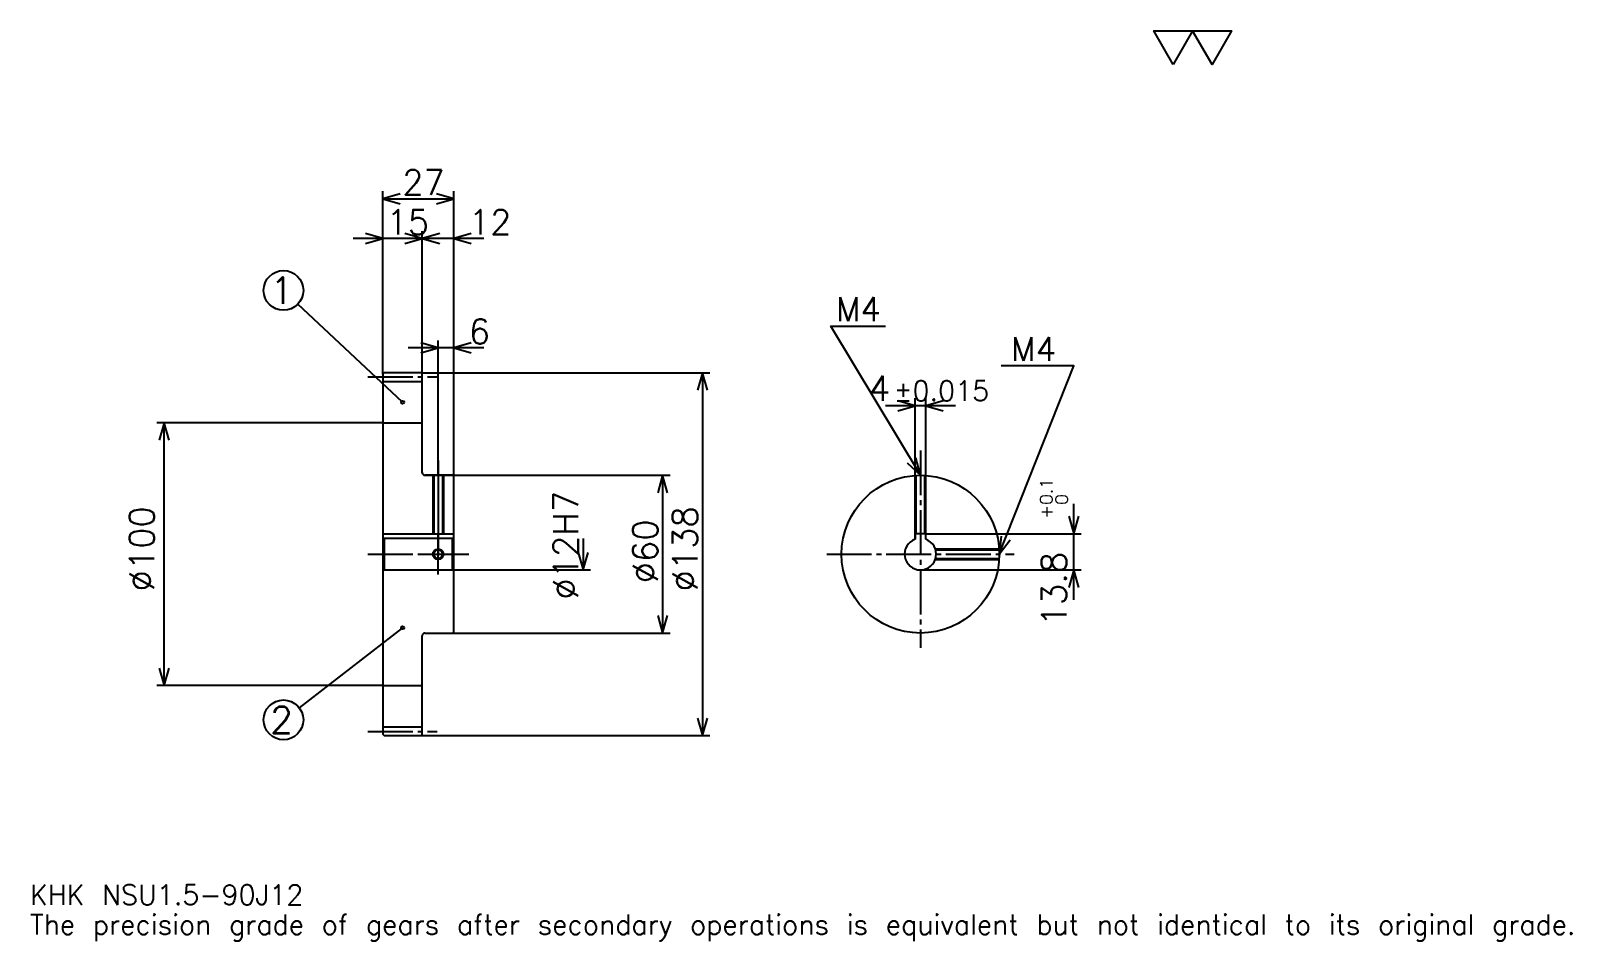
# Model space of a CAD drawing. Extents: x 19 to 606, y 7 to 353.
import ezdxf

# ---------------------------------------------------------------- set-up
doc = ezdxf.new("R2010")
doc.units = 0
doc.linetypes.add('DASHDOT', pattern=[22.695651, 17.021739, -1.891304, 1.891304, -1.891304])
doc.layers.get('0').update_dxf_attribs({"linetype": 'CONTINUOUS'})
doc.layers.add('DASHDOT', color=6, linetype='DASHDOT')
doc.styles.add('KANJI', font='TXT', dxfattribs={"bigfont": 'BIGFONT'})

msp = doc.modelspace()

# ---------------------------------------------------------------- linework, layer by layer
at = {"color": 5}
for p, q in [((153.195663, 223.141312), (153.195663, 292.17392)), ((153.195663, 289.336975), (180.195663, 289.336975)), ((180.195663, 223.141312), (180.195663, 292.17392)), ((168.195663, 223.141312), (168.195663, 277.043488)), ((179.543488, 274.206543), (141.847839, 274.206543)), ((191.543488, 274.206543), (156.847839, 274.206543)), ((160.695663, 211.953812), (120.887444, 249.291916)), ((174.195663, 223.141312), (174.195663, 235.434784)), ((191.543488, 232.597839), (162.847839, 232.597839)), ((153.195663, 222.641312), (153.195663, 223.141312)), ((167.695663, 223.141312), (180.195663, 223.141312)), ((168.195663, 222.641312), (168.195663, 223.141312)), ((174.195663, 184.141312), (174.195663, 223.141312)), ((174.195663, 184.141312), (174.195663, 223.141312)), ((180.195663, 223.141312), (277.597839, 223.141312)), ((180.195663, 183.641312), (180.195663, 223.141312)), ((274.760864, 223.141312), (274.760864, 85.141312)), ((355.717407, 161.941315), (355.717407, 213.456528)), ((359.717407, 161.941315), (359.717407, 213.456528)), ((371.065247, 210.619568), (344.369568, 210.619568)), ((153.195663, 204.141312), (67.141312, 204.141312)), ((69.978271, 104.141312), (69.978271, 204.141312)), ((169.195663, 184.141312), (180.195663, 184.141312)), ((180.195663, 184.141312), (262.467407, 184.141312)), ((259.630432, 184.141312), (259.630432, 124.141312)), ((416.086975, 136.793488), (416.086975, 173.289139)), ((229.369568, 160.141312), (229.369568, 148.141312)), ((359.717407, 161.941315), (418.923889, 161.941315)), ((180.195663, 148.141312), (232.206543, 148.141312)), ((357.717407, 148.141312), (418.923889, 148.141312)), ((160.695663, 126.141312), (121.355728, 95.741074)), ((169.195663, 124.141312), (180.195663, 124.141312)), ((180.195663, 124.141312), (262.467407, 124.141312)), ((153.195663, 104.141312), (67.141312, 104.141312)), ((167.695663, 85.141312), (180.195663, 85.141312)), ((180.195663, 85.141312), (277.597839, 85.141312))]:
    msp.add_line(p, q, dxfattribs=at)
at = {"color": 4}
for p, q in [((153.195663, 219.766312), (168.195663, 219.766312)), ((153.195663, 204.141312), (168.195663, 204.141312)), ((153.195663, 161.941315), (180.195663, 161.941315)), ((153.695663, 160.141312), (153.695663, 148.141312)), ((179.695663, 160.141312), (180.195663, 160.641312)), ((179.695663, 148.141312), (180.195663, 147.641312)), ((153.195663, 104.141312), (168.195663, 104.141312)), ((153.195663, 88.516312), (168.195663, 88.516312))]:
    msp.add_line(p, q, dxfattribs=at)
at = {"color": 7}
msp.add_lwpolyline([(453.913055, 340.434784), (446.536957, 353.220001), (476.041321, 353.220001), (468.665222, 340.434784), (461.289154, 353.220001), (453.913055, 340.434784)], dxfattribs=at)
at = {"color": 5}
for points in [[(159.815231, 291.228271), (153.195663, 289.336975), (159.815231, 287.445648)], [(173.576096, 287.445648), (180.195663, 289.336975), (173.576096, 291.228271)], [(146.576096, 272.315216), (153.195663, 274.206543), (146.576096, 276.097839)], [(161.576096, 272.315216), (168.195663, 274.206543), (161.576096, 276.097839)], [(174.815231, 276.097839), (168.195663, 274.206543), (174.815231, 272.315216)], [(186.815231, 276.097839), (180.195663, 274.206543), (186.815231, 272.315216)], [(357.717407, 184.141312), (323.67392, 240.880432), (344.478271, 240.880432)], [(167.576096, 230.706528), (174.195663, 232.597839), (167.576096, 234.489136)], [(186.815231, 234.489136), (180.195663, 232.597839), (186.815231, 230.706528)], [(276.652191, 216.521744), (274.760864, 223.141312), (272.869568, 216.521744)], [(387.717407, 154.141312), (416.086975, 225.75), (388.473907, 225.75)], [(349.097839, 208.728271), (355.717407, 210.619568), (349.097839, 212.51088)], [(366.336975, 212.51088), (359.717407, 210.619568), (366.336975, 208.728271)], [(71.869576, 197.521744), (69.978271, 204.141312), (68.086967, 197.521744)], [(352.68988, 188.844482), (357.717407, 184.141312), (355.933441, 190.790619)], [(261.521759, 177.521744), (259.630432, 184.141312), (257.739136, 177.521744)], [(414.195679, 168.560883), (416.086975, 161.941315), (417.978271, 168.560883)], [(388.397217, 160.992111), (387.717407, 154.141312), (391.913879, 159.598892)], [(227.478271, 154.76088), (229.369568, 148.141312), (231.26088, 154.76088)], [(417.978271, 141.521744), (416.086975, 148.141312), (414.195679, 141.521744)], [(257.739136, 130.76088), (259.630432, 124.141312), (261.521759, 130.76088)], [(68.086967, 110.76088), (69.978271, 104.141312), (71.869576, 110.76088)], [(272.869568, 91.76088), (274.760864, 85.141312), (276.652191, 91.76088)]]:
    msp.add_lwpolyline(points, dxfattribs=at)
at = {"color": 4}
for points in [[(168.195663, 185.141312), (168.195663, 222.641312), (167.695663, 223.141312), (153.695663, 223.141312), (153.195663, 222.641312), (153.195663, 147.641312)], [(169.195663, 124.141312), (179.695663, 124.141312), (180.195663, 124.641312), (180.195663, 183.641312), (179.695663, 184.141312), (169.195663, 184.141312)], [(172.195663, 184.141312), (172.195663, 161.941315)], [(172.575668, 184.141312), (172.575668, 161.941315)], [(175.815659, 184.141312), (175.815659, 161.941315)], [(176.195663, 184.141312), (176.195663, 161.941315)], [(355.717407, 159.798172), (355.717407, 184.07457)], [(356.097412, 161.941315), (356.097412, 184.097534)], [(359.337402, 161.941315), (359.337402, 184.097534)], [(359.717407, 159.798172), (359.717407, 184.07457)], [(153.195663, 147.641312), (153.695663, 148.141312), (179.695663, 148.141312), (179.695663, 160.141312), (153.695663, 160.141312), (153.195663, 160.641312)], [(359.717407, 159.798172), (359.717407, 161.941315), (355.717407, 161.941315), (355.717407, 159.798172)], [(363.374268, 156.141312), (387.650665, 156.141312)], [(363.494568, 155.761307), (387.673645, 155.761307)], [(363.494568, 152.521317), (387.673645, 152.521317)], [(153.195663, 147.641312), (153.195663, 85.641312), (153.695663, 85.141312), (167.695663, 85.141312), (168.195663, 85.641312), (168.195663, 123.141312)], [(363.374268, 152.141312), (387.650665, 152.141312)]]:
    msp.add_lwpolyline(points, dxfattribs=at)
at = {"color": 5}
for centre, radius in [((115.369576, 254.467407), 7.565217), ((160.695663, 211.953812), 0.567391), ((160.695663, 126.141312), 0.567391), ((115.369576, 91.115219), 7.565217)]:
    msp.add_circle(centre, radius, dxfattribs=at)
at = {"color": 4}
for centre, radius in [((357.717407, 154.141312), 30), ((174.195663, 154.141312), 1.62)]:
    msp.add_circle(centre, radius, dxfattribs=at)
at = {"color": 7}
msp.add_circle((174.195663, 154.141312), 2, dxfattribs=at)
at = {"color": 4}
for centre, radius, start, end in [((169.195663, 185.141312), 1, 180, 270), ((357.717407, 154.141312), 6, 109.471220943, 70.528779057), ((169.195663, 123.141312), 1, 90, 180)]:
    msp.add_arc(centre, radius, start, end, dxfattribs=at)
at = {"layer": 'DASHDOT', "color": 7}
for p, q in [((147.521744, 221.641312), (173.869583, 221.641312)), ((357.717407, 193.597839), (357.717407, 118.4674)), ((174.195663, 184.141312), (174.195663, 154.141312)), ((147.521744, 154.141312), (185.869568, 154.141312)), ((322.043488, 154.141312), (393.391296, 154.141312)), ((147.521744, 86.641312), (173.869583, 86.641312))]:
    msp.add_line(p, q, dxfattribs=at)
for points in [[(174.195663, 189.815216), (174.195663, 156.267395)], [(174.195663, 146.467392), (174.195663, 161.815231)], [(166.521744, 154.141312), (181.869568, 154.141312)]]:
    msp.add_lwpolyline(points, dxfattribs=at)

# ---------------------------------------------------------------- texts
at = {"color": 7, "style": 'KANJI'}
for s, height, p in [('27', 9.456522, (160.54892, 290.850006)), ('15', 9.456522, (154.54892, 275.719574)), ('12', 9.456522, (185.869568, 275.719574)), ('1', 10.086957, (110.326096, 249.42392)), ('M4', 9.078261, (325.565247, 242.771744)), ('6', 9.456522, (185.869568, 234.11087)), ('M4', 9.078261, (392.256531, 227.641312)), ('4', 9.456522, (338.197266, 212.51088)), ('%%p0.015', 7.565217, (347.558075, 212.51088)), ('2', 10.086957, (110.326096, 86.071747)), ('KHK NSU1.5-90J12', 7.565217, (18.913044, 20.804348)), ('The precision grade of gears after secondary operations is equivalent but not identical to its original grade.', 7.565217, (18.913044, 9.456522))]:
    msp.add_text(s, height=height, dxfattribs=at).set_placement(p)
for s, height, p in [('%%c12H7', 9.456522, (227.478271, 136.883163)), ('0.1', 4.728261, (407.954346, 172.924606)), ('0', 4.728261, (413.817383, 172.924606)), ('%%c100', 9.456522, (66.195663, 139.956528)), ('%%c138', 9.456522, (272.869568, 139.956528)), ('+', 4.728261, (407.954346, 167.628952)), ('%%c60', 9.456522, (257.739136, 143.029907)), ('13.8', 9.456522, (413.25, 126.69738))]:
    msp.add_text(s, height=height, rotation=90, dxfattribs=at).set_placement(p)

doc.saveas('drawing.dxf')
